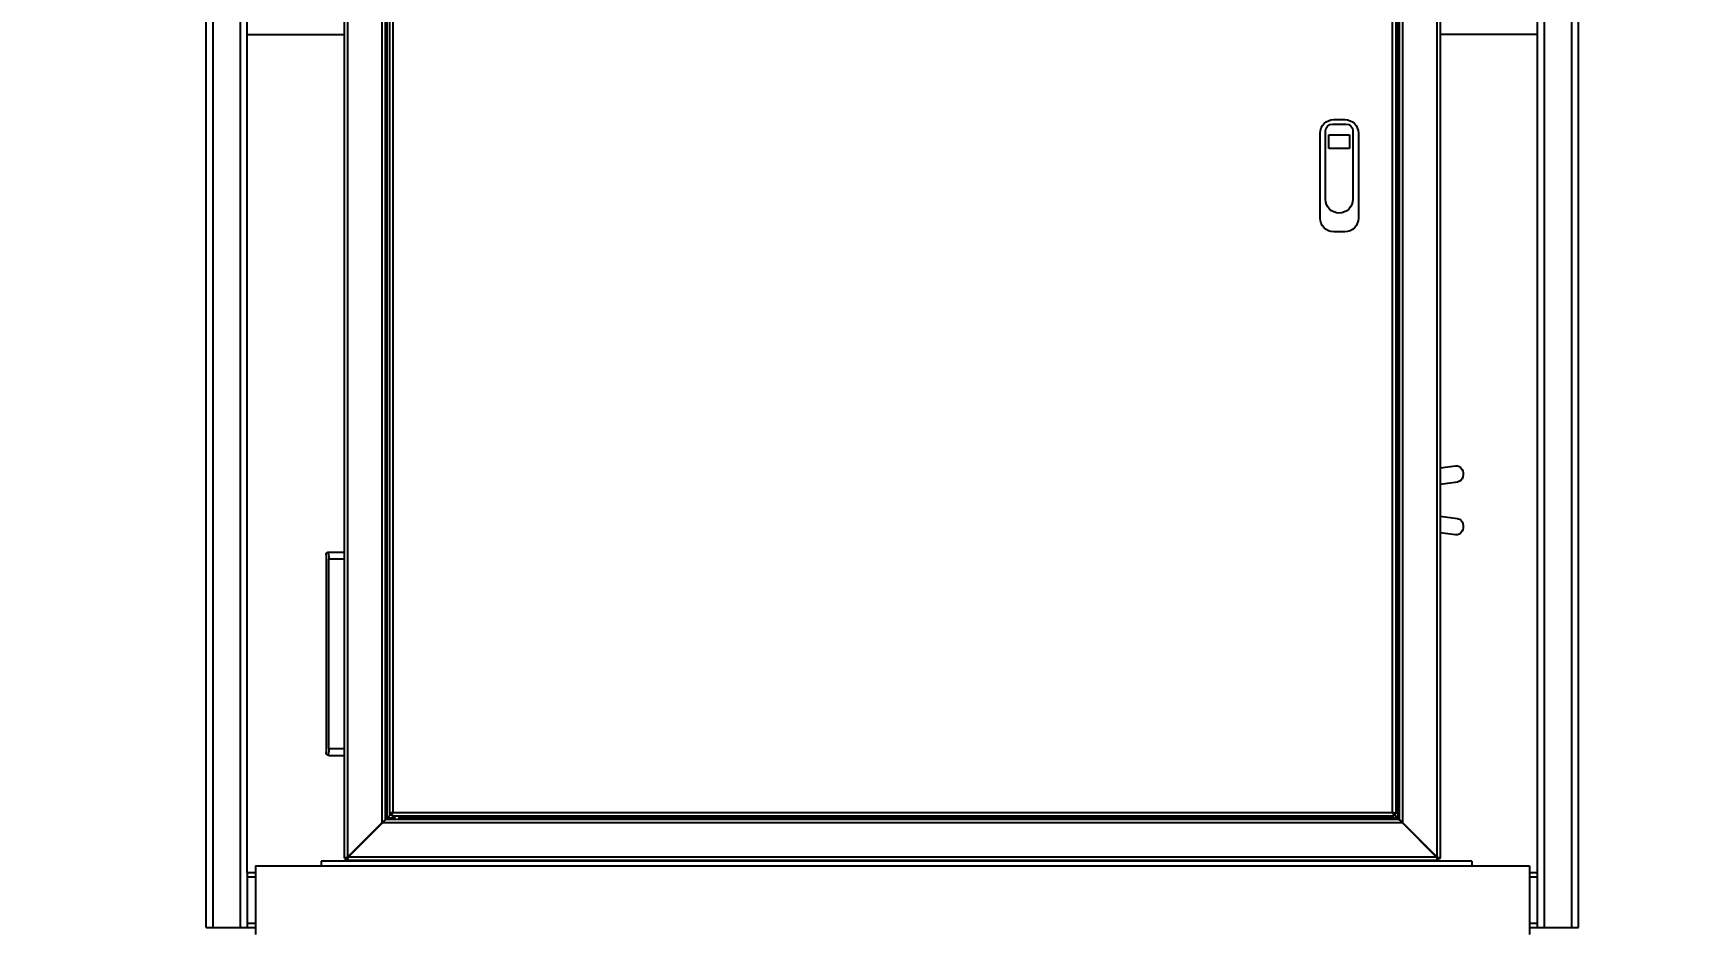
# Model space of a CAD drawing. Header units: millimetres. Extents: x 6622 to 532820, y 3370 to 359312.
# Drawn here: x 458673 to 459876, y 346964 to 347620 of the extents above; entities that cross this region are included whole.
import ezdxf

# ---------------------------------------------------------------- set-up
doc = ezdxf.new("R2010")
doc.units = ezdxf.units.MM
doc.styles.get("Standard").update_dxf_attribs({"font": 'txt', "bigfont": 'gbcbig.shx'})
doc.dimstyles.new('副本 ISO-25', dxfattribs={"dimtxt": 300, "dimasz": 200, "dimexe": 200, "dimexo": 25, "dimgap": 200, "dimtad": 1, "dimtxsty": 'Standard', "dimcen": 2.5, "dimadec": 0, "dimazin": 0, "dimtfac": 1, "dimtmove": 0, "dimatfit": 3, "dimfxl": 1, "dimarcsym": 0})

# ---------------------------------------------------------------- blocks, each defined once
blk = doc.blocks.new('A$C3E973D8C')
at = {"color": 2, "linetype": 'Continuous', "lineweight": 25}
for p, q in [((1349, 718.6), (1349, 2958.6)), ((1354, 718.6), (1354, 2958.6)), ((1374, 718.6), (1374, 2958.6)), ((2326, 718.6), (2326, 2958.6)), ((2346, 718.6), (2346, 2958.6)), ((2351, 718.6), (2351, 2958.6)), ((1379, 758.6), (1379, 2918.6)), ((2321, 758.6), (2321, 2918.6)), ((1450, 2565.9), (1450, 769.2)), ((1452.5, 2564.9), (1452.5, 770.2)), ((2247.5, 770.2), (2247.5, 2564.9)), ((2250, 769.2), (2250, 2565.9)), ((1477.5, 2539.9), (1477.5, 795.2)), ((2222.5, 795.2), (2222.5, 2539.9)), ((1480, 2537.4), (1480, 797.7)), ((1481, 2536.4), (1481, 798.7)), ((1482.3, 801.7), (1482.3, 2533.4)), ((1484.8, 802.6), (1484.8, 2532.5)), ((2214.8, 2532.5), (2214.8, 802.6)), ((2217.3, 2533.4), (2217.3, 801.7)), ((2219, 798.7), (2219, 2536.4)), ((2220, 797.7), (2220, 2537.4)), ((1379, 1370.6), (1450, 1370.6)), ((2321, 1370.6), (2250, 1370.6)), ((1513.8, 1300.3), (1513.8, 1250.3)), ((1528.8, 1305.3), (1518.8, 1305.3)), ((1527.8, 1308.5), (1519.8, 1308.5)), ((1533.8, 1250.3), (1533.8, 1300.3)), ((1509.8, 1298.5), (1509.8, 1236.5)), ((1516.3, 1297.5), (1516.3, 1287.5)), ((1531.3, 1297.5), (1516.3, 1297.5)), ((1516.3, 1287.5), (1531.3, 1287.5)), ((1531.3, 1287.5), (1531.3, 1297.5)), ((1537.8, 1236.5), (1537.8, 1298.5)), ((1519.8, 1226.5), (1527.8, 1226.5)), ((1450, 1054.3), (1439, 1055.8)), ((1437.4, 1043.9), (1450, 1042.2)), ((1450, 1018.9), (1437.4, 1017.2)), ((1439, 1005.3), (1450, 1006.8)), ((2261.5, 992.8), (2250, 992.8)), ((2261.5, 987.8), (2250, 987.8)), ((2261.5, 849.3), (2261.5, 987.8)), ((2263.5, 990.8), (2263.5, 846.3)), ((2261.5, 849.3), (2250, 849.3)), ((2261.5, 844.3), (2250, 844.3)), ((1477.5, 795.2), (1452.5, 770.2)), ((1452.7, 770.1), (1477.7, 795.1)), ((1477.7, 795.1), (2222.3, 795.1)), ((1480.2, 797.6), (2211.8, 797.6)), ((1484.8, 802.6), (1481, 798.7)), ((1481.2, 798.5), (1484, 801.4)), ((1481.2, 798.5), (2210.3, 798.5)), ((1482.3, 801.7), (1483.8, 801.7)), ((1484, 800.1), (1484, 801.6)), ((2211.8, 800.1), (1484, 800.1)), ((2214.8, 802.6), (1484.8, 802.6)), ((2210.3, 800.1), (2210.3, 797.6)), ((2215.6, 800.1), (2211.8, 800.1)), ((2211.8, 797.6), (2219.8, 797.6)), ((2213.3, 797.6), (2213.3, 800.1)), ((2213.3, 798.5), (2218.8, 798.5)), ((2215.2, 802), (2215.3, 802)), ((2215.3, 802), (2215.3, 802.2)), ((2215.5, 802), (2215.3, 802)), ((2215.3, 802), (2215.3, 801.8)), ((2215.6, 800.1), (2215.6, 801.6)), ((2215.7, 801.7), (2218.8, 798.5)), ((2217.3, 801.7), (2215.8, 801.7)), ((2219, 798.7), (2216, 801.7)), ((2222.3, 795.1), (2247.3, 770.1)), ((2247.5, 770.2), (2222.5, 795.2)), ((1452.5, 770.2), (1452.5, 770.1)), ((2247.5, 770.1), (2247.5, 770.2)), ((1379, 758.6), (1385, 758.6)), ((1379, 755.6), (1379, 758.6)), ((2315, 763.6), (1385, 763.6)), ((1385, 763.6), (1385, 713.6)), ((1427, 767.1), (1427, 763.6)), ((1427, 767.1), (2267, 767.1)), ((1450, 769.2), (1451.5, 769.2)), ((1450, 767.6), (1450, 767.1)), ((1450, 767.6), (1451.7, 767.6)), ((1451.7, 767.6), (1451.7, 769)), ((1451.7, 767.6), (2248.3, 767.6)), ((1452.5, 770.1), (1452.7, 770.1)), ((1452.7, 770.1), (2247.3, 770.1)), ((2247.3, 770.1), (2247.5, 770.1)), ((2248.3, 767.6), (2248.3, 769)), ((2248.3, 767.6), (2250, 767.6)), ((2250, 769.2), (2248.5, 769.2)), ((2250, 767.6), (2250, 767.1)), ((2267, 767.1), (2267, 763.6)), ((2315, 763.6), (2315, 713.6)), ((2315, 758.6), (2321, 758.6)), ((2321, 758.6), (2321, 755.6)), ((1379, 721.6), (1379, 755.6)), ((1385, 755.6), (1379, 755.6)), ((2321, 755.6), (2315, 755.6)), ((2321, 755.6), (2321, 721.6)), ((1354, 718.6), (1349, 718.6)), ((1374, 718.6), (1354, 718.6)), ((1379, 718.6), (1374, 718.6)), ((1379, 721.6), (1385, 721.6)), ((1379, 718.6), (1379, 721.6)), ((1385, 718.6), (1379, 718.6)), ((2315, 721.6), (2321, 721.6)), ((2321, 718.6), (2315, 718.6)), ((2321, 721.6), (2321, 718.6)), ((2326, 718.6), (2321, 718.6)), ((2346, 718.6), (2326, 718.6)), ((2351, 718.6), (2346, 718.6))]:
    blk.add_line(p, q, dxfattribs=at)
at = {"color": 2, "linetype": 'Continuous', "lineweight": 25, "flags": 128}
for points in [[(1439, 1055.8), (1438.8, 1055.8), (1437.5, 1055.7), (1436.3, 1055.3), (1435.2, 1054.5), (1434.3, 1053.4), (1433.6, 1052), (1433.3, 1050.6), (1433.2, 1049.1), (1433.5, 1047.6), (1434, 1046.3), (1434.8, 1045.2), (1435.9, 1044.4), (1437, 1044), (1437.4, 1043.9)], [(1437.4, 1017.2), (1437, 1017.1), (1435.9, 1016.7), (1434.8, 1015.9), (1434, 1014.8), (1433.5, 1013.5), (1433.2, 1012), (1433.3, 1010.5), (1433.6, 1009.1), (1434.3, 1007.7), (1435.2, 1006.6), (1436.3, 1005.8), (1437.5, 1005.4), (1438.8, 1005.3), (1439, 1005.3)], [(1480, 797.7), (1480, 797.7), (1479.8, 797.6), (1479.7, 797.4), (1479.4, 797.1), (1479.1, 796.8), (1478.7, 796.5), (1478.4, 796.1), (1477.9, 795.7), (1477.5, 795.2)], [(1477.7, 795.1), (1478.2, 795.5), (1478.6, 796), (1479.1, 796.4), (1479.4, 796.8), (1479.8, 797.1), (1480, 797.4), (1480.1, 797.5), (1480.2, 797.6)], [(1481, 798.7), (1480.8, 798.5), (1480.6, 798.3), (1480.4, 798.2), (1480.3, 798), (1480.2, 797.9), (1480.1, 797.8), (1480, 797.7), (1480, 797.7)], [(1480.2, 797.6), (1480.2, 797.6), (1480.3, 797.6), (1480.3, 797.7), (1480.5, 797.8), (1480.6, 798), (1480.8, 798.2), (1481, 798.4), (1481.2, 798.5)], [(1482.3, 801.7), (1482.4, 801.7), (1482.5, 801.8), (1482.7, 801.8), (1482.9, 801.9), (1483.2, 802), (1483.6, 802.1), (1484, 802.3), (1484.4, 802.4), (1484.8, 802.6)], [(1483.8, 801.7), (1483.8, 801.7), (1483.9, 801.8), (1484, 801.8), (1484.1, 801.9), (1484.2, 802), (1484.3, 802.1), (1484.5, 802.3), (1484.6, 802.4), (1484.8, 802.6)], [(1484.8, 802.6), (1484.7, 802.4), (1484.5, 802.2), (1484.4, 802), (1484.2, 801.8), (1484.1, 801.7), (1484.1, 801.6), (1484, 801.6), (1484, 801.6)], [(1484.8, 802.6), (1484.7, 802.1), (1484.5, 801.6), (1484.4, 801.2), (1484.2, 800.8), (1484.1, 800.5), (1484.1, 800.2), (1484, 800.1), (1484, 800.1)], [(2214.8, 802.6), (2215.3, 802.4), (2215.7, 802.3), (2216.1, 802.1), (2216.4, 802), (2216.7, 801.9), (2217, 801.8), (2217.2, 801.8), (2217.3, 801.7), (2217.3, 801.7)], [(2215.6, 800.1), (2215.6, 800.1), (2215.6, 800.2), (2215.5, 800.5), (2215.4, 800.8), (2215.3, 801.2), (2215.1, 801.6), (2215, 802.1), (2214.8, 802.6)], [(2215.6, 801.6), (2215.6, 801.6), (2215.6, 801.6)], [(2215.7, 801.8), (2215.8, 801.7), (2215.8, 801.7)], [(2218.8, 798.5), (2219, 798.4), (2219.2, 798.2), (2219.3, 798.1), (2219.5, 797.9), (2219.6, 797.8), (2219.7, 797.7), (2219.8, 797.6), (2219.8, 797.6), (2219.8, 797.6)], [(2220, 797.7), (2220, 797.7), (2219.9, 797.8), (2219.9, 797.9), (2219.8, 798), (2219.6, 798.1), (2219.5, 798.2), (2219.3, 798.4), (2219.2, 798.6), (2219, 798.7)], [(2219.8, 797.6), (2219.9, 797.5), (2220, 797.4), (2220.2, 797.2), (2220.4, 797), (2220.7, 796.7), (2221.1, 796.3), (2221.5, 795.9), (2221.9, 795.5), (2222.3, 795.1)], [(2222.5, 795.2), (2222, 795.7), (2221.5, 796.2), (2221.1, 796.6), (2220.7, 797), (2220.4, 797.3), (2220.2, 797.5), (2220, 797.7), (2220, 797.7)], [(1452.5, 770.2), (1452, 770), (1451.5, 769.8), (1451.1, 769.7), (1450.7, 769.5), (1450.4, 769.4), (1450.2, 769.3), (1450, 769.2), (1450, 769.2)], [(1452.5, 770.2), (1452.3, 770), (1452.1, 769.8), (1451.9, 769.7), (1451.8, 769.5), (1451.7, 769.4), (1451.6, 769.3), (1451.5, 769.2), (1451.5, 769.2)], [(2250, 769.2), (2250, 769.2), (2249.8, 769.3), (2249.7, 769.4), (2249.4, 769.5), (2249.1, 769.6), (2248.8, 769.7), (2248.4, 769.9), (2247.9, 770.1), (2247.5, 770.2)], [(2248.5, 769.2), (2248.5, 769.2), (2248.4, 769.3), (2248.4, 769.4), (2248.3, 769.5), (2248.1, 769.6), (2248, 769.7), (2247.8, 769.9), (2247.7, 770.1), (2247.5, 770.2)], [(1452.5, 770.1), (1452.3, 769.9), (1452.1, 769.7), (1451.9, 769.6), (1451.8, 769.5), (1451.7, 769.4), (1451.6, 769.3), (1451.5, 769.2), (1451.5, 769.2)], [(1451.7, 769), (1451.7, 769.1), (1451.8, 769.1), (1451.8, 769.2), (1452, 769.3), (1452.1, 769.5), (1452.3, 769.7), (1452.5, 769.9), (1452.7, 770.1)], [(1451.7, 767.6), (1451.7, 767.6), (1451.8, 767.7), (1451.8, 768), (1452, 768.3), (1452.1, 768.7), (1452.3, 769.1), (1452.5, 769.6), (1452.7, 770.1)], [(1451.7, 769), (1451.7, 769.1), (1451.7, 769.1), (1451.8, 769.2), (1451.9, 769.3), (1452, 769.5), (1452.2, 769.7), (1452.3, 769.9), (1452.5, 770.1)], [(2247.3, 770.1), (2247.5, 769.9), (2247.7, 769.7), (2247.8, 769.6), (2248, 769.4), (2248.1, 769.3), (2248.2, 769.2), (2248.3, 769.1), (2248.3, 769.1), (2248.3, 769)], [(2247.3, 770.1), (2247.5, 769.6), (2247.7, 769.2), (2247.8, 768.8), (2248, 768.4), (2248.1, 768.1), (2248.2, 767.9), (2248.3, 767.7), (2248.3, 767.6), (2248.3, 767.6)], [(2248.5, 769.2), (2248.5, 769.2), (2248.4, 769.3), (2248.4, 769.3), (2248.3, 769.4), (2248.1, 769.5), (2248, 769.6), (2247.8, 769.8), (2247.7, 769.9), (2247.5, 770.1)], [(2247.5, 770.1), (2247.7, 769.9), (2247.8, 769.7), (2248, 769.5), (2248.1, 769.3), (2248.2, 769.2), (2248.3, 769.1), (2248.3, 769.1), (2248.3, 769)]]:
    blk.add_lwpolyline(points, dxfattribs=at)
at = {"color": 2, "linetype": 'Continuous', "lineweight": 25}
for centre, radius, start, end in [((1519.8, 1298.5), 10, 90, 180), ((1518.8, 1300.3), 5, 90, 180), ((1527.8, 1298.5), 10, 0, 90), ((1528.8, 1300.3), 5, 0, 90), ((1523.8, 1250.3), 10, 180, 270), ((1523.8, 1250.3), 10, 270, 0), ((1519.8, 1236.5), 10, 180, 270), ((1527.8, 1236.5), 10, 270, 0), ((2261.5, 990.8), 2, 0, 70.7811), ((2261.5, 846.3), 2, 289.2189, 0), ((2215.3, 802), 0.5, 297.0874, 332.9126)]:
    blk.add_arc(centre, radius, start, end, dxfattribs=at)
for centre, start_param, end_param in [((2262.3, 987.8), 0.211547, 1.570796), ((2262.3, 849.3), 1.570796, 2.930045)]:
    blk.add_ellipse(centre, major_axis=(0, 5), ratio=0.166667, start_param=start_param, end_param=end_param, dxfattribs=at)
for points, knots in [([(2262.2, 992.7), (2261.9, 992.7), (2261.7, 992.8), (2261.5, 992.8), (2261.5, 992.8)], [0, 0, 0, 0, 0.988623, 1, 1, 1, 1]), ([(2261.5, 844.3), (2261.5, 844.3), (2261.7, 844.3), (2261.9, 844.4), (2262.2, 844.4)], [0, 0, 0, 0, 0.011377, 1, 1, 1, 1])]:
    blk.add_open_spline(points, degree=3, knots=knots, dxfattribs=at)
blk = doc.blocks.new('*D429')
at = {"color": 0, "lineweight": -2, "transparency": 16777216}
for p, q in [((457818.5, 355761.2), (450896, 355761.2)), ((451096, 355561.2), (451096, 346555.2)), ((460376.4, 346355.2), (450896, 346355.2))]:
    blk.add_line(p, q, dxfattribs=at)
at = {"color": 0, "transparency": 16777216}
for points in [[(451062.6, 355561.2), (451129.3, 355561.2), (451096, 355761.2)], [(451062.6, 346555.2), (451129.3, 346555.2), (451096, 346355.2)]]:
    blk.add_solid(points, dxfattribs=at)
at = {"layer": 'Defpoints', "color": 0, "transparency": 16777216}
for p in [(457843.5, 355761.2), (451096, 346355.2), (460401.4, 346355.2)]:
    blk.add_point(p, dxfattribs=at)
at = {"color": 0, "transparency": 16777216, "insert": (450737.7, 351058.2), "char_height": 300, "attachment_point": 5, "rotation": 90}
blk.add_mtext('(9406堆垛机总高）', dxfattribs=at)

msp = doc.modelspace()

# ---------------------------------------------------------------- block references
at = {"extrusion": (0, 0, -1), "zscale": -1}
msp.add_blockref('A$C3E973D8C', (-461150, 346248.121), dxfattribs=at)

# ---------------------------------------------------------------- dimensions: what is measured, and where the dimension line sits
at = {"color": 3}
dim = msp.add_linear_dim(base=(451095.95, 346355.221), p1=(457843.479, 355761.221), p2=(460401.39, 346355.221), angle=90, text='(<>堆垛机总高）', dimstyle='副本 ISO-25', dxfattribs=at)
dim.commit()
dim.dimension.update_dxf_attribs({"geometry": '*D429', "text_midpoint": (450737.678, 351058.221)})

doc.saveas('drawing.dxf')
